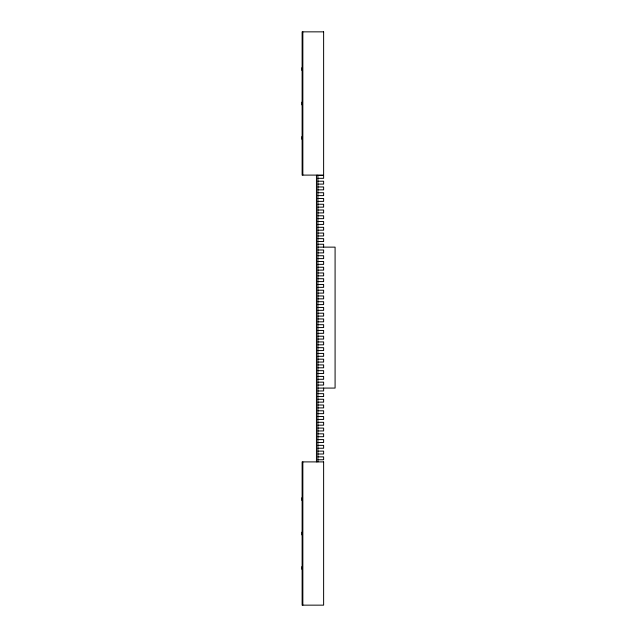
<?xml version="1.0" encoding="UTF-8"?>
<svg xmlns="http://www.w3.org/2000/svg" width="637" height="637" viewBox="0 0 637 637"><rect width="100%" height="100%" fill="white"/><g stroke="black" fill="none" stroke-linecap="round" stroke-linejoin="round"><path stroke-width="0.96" d="M317.895 175.446L323.62 175.446L323.62 178.328L317.895 178.328M317.895 181.211L323.62 181.211L323.62 184.093L317.895 184.093M317.895 186.975L323.62 186.975L323.62 189.85L317.895 189.85M317.895 192.732L323.62 192.732L323.62 195.615L317.895 195.615M317.895 198.497L323.62 198.497L323.62 201.38L317.895 201.38M317.895 204.254L323.62 204.254L323.62 207.136L317.895 207.136M317.895 210.019L323.62 210.019L323.62 212.901L317.895 212.901M317.895 215.784L323.62 215.784L323.62 218.658L317.895 218.658M317.895 221.541L323.62 221.541L323.62 224.423L317.895 224.423M317.895 227.305L323.62 227.305L323.62 230.18L317.895 230.18M317.895 233.062L323.62 233.062L323.62 235.945L317.895 235.945M317.895 238.66L323.62 238.66L323.62 241.534L317.895 241.534M317.895 244.25L323.62 244.25L323.62 247.132M317.895 247.132L335.086 247.132L335.086 388.076L317.895 388.076M317.895 249.999L323.62 249.999L323.62 252.881L317.895 252.881M317.895 255.74L323.62 255.74L323.62 258.622L317.895 258.622M317.895 261.488L323.62 261.488L323.62 264.371L317.895 264.371M317.895 267.237L323.62 267.237L323.62 270.12L317.895 270.12M317.895 272.978L323.62 272.978L323.62 275.861L317.895 275.861M317.895 278.727L323.62 278.727L323.62 281.61L317.895 281.61M317.895 284.476L323.62 284.476L323.62 287.351L317.895 287.351M317.895 290.217L323.62 290.217L323.62 293.1L317.895 293.1M317.895 295.966L323.62 295.966L323.62 298.849L317.895 298.849M317.895 301.715L323.62 301.715L323.62 304.59L317.895 304.59M317.895 307.456L323.62 307.456L323.62 310.338L317.895 310.338M317.895 313.205L323.62 313.205L323.62 316.087L317.895 316.087M317.895 318.954L323.62 318.954L323.62 321.828L317.895 321.828M317.895 324.695L323.62 324.695L323.62 327.577L317.895 327.577M317.895 330.444L323.62 330.444L323.62 333.326L317.895 333.326M317.895 336.193L323.62 336.193L323.62 339.067L317.895 339.067M317.895 341.934L323.62 341.934L323.62 344.816L317.895 344.816M317.895 347.683L323.62 347.683L323.62 350.565L317.895 350.565M317.895 353.431L323.62 353.431L323.62 356.306L317.895 356.306M317.895 359.172L323.62 359.172L323.62 362.055L317.895 362.055M317.895 364.921L323.62 364.921L323.62 367.804L317.895 367.804M317.895 370.67L323.62 370.67L323.62 373.545L317.895 373.545M317.895 376.411L323.62 376.411L323.62 379.294L317.895 379.294M317.895 382.176L323.62 382.16L323.62 385.059L317.895 385.059M317.895 390.951L323.62 390.951L323.62 388.076M317.895 393.666L323.62 393.666L323.62 396.548L317.895 396.548M317.895 399.264L323.62 399.264L323.62 402.138L317.895 402.138M317.895 405.021L323.62 405.021L323.62 407.903L317.895 407.903M317.895 410.785L323.62 410.785L323.62 413.66L317.895 413.66M317.895 416.542L323.62 416.542L323.62 419.425L317.895 419.425M317.895 422.307L323.62 422.307L323.62 425.19L317.895 425.19M317.895 428.064L323.62 428.064L323.62 430.946L317.895 430.946M317.895 433.829L323.62 433.829L323.62 436.711L317.895 436.711M317.895 439.594L323.62 439.594L323.62 442.468L317.895 442.468M317.895 445.351L323.62 445.351L323.62 448.233L317.895 448.233M317.895 451.115L323.62 451.115L323.62 453.998L317.895 453.998M317.895 456.872L323.62 456.872L323.62 459.755L317.895 459.755M317.895 461.897L317.895 175.334L316.462 175.334L316.462 461.897M302.846 31.85L302.846 175.103M302.846 461.897L302.846 605.15M301.914 67.681L301.914 70.404M301.914 102.127L301.914 104.85M301.914 136.573L301.914 139.296M301.914 497.704L301.914 500.427M301.914 532.15L301.914 534.873M301.914 566.596L301.914 569.319M323.62 31.85L302.129 31.85L302.129 175.103L323.62 175.103L323.62 31.85M323.62 461.897L302.129 461.897L302.129 605.15L323.62 605.15L323.62 461.897"/></g></svg>
